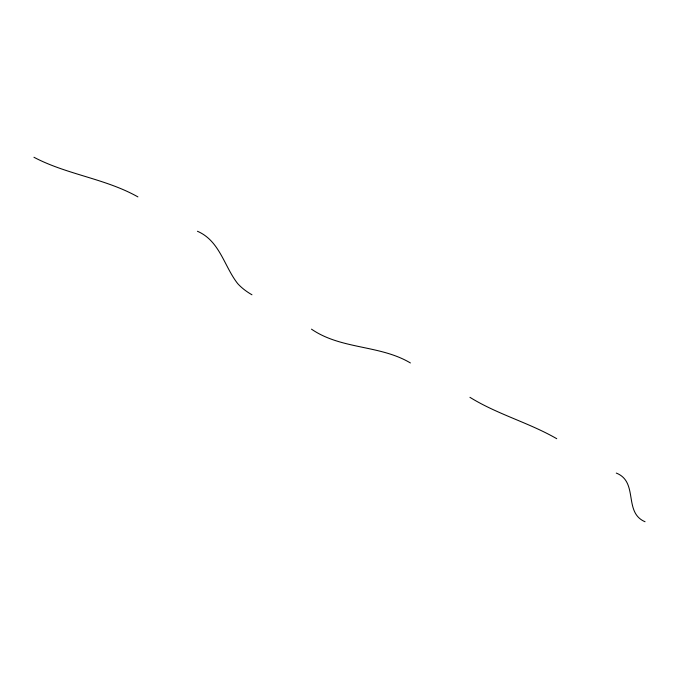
<?xml version="1.0" encoding="UTF-8"?>
<svg xmlns="http://www.w3.org/2000/svg" width="679" height="679" viewBox="0 0 679 679"><rect width="100%" height="100%" fill="white"/><g stroke="black" fill="none" stroke-linecap="round" stroke-linejoin="round"><path stroke-width="1.02" d="M33.95 157.265C66.915 174.673 105.338 178.518 137.905 196.893M410.405 362.951C379.858 344.745 341.231 349.643 311.491 329.154M556.738 438.702C528.899 422.635 497.325 414.326 469.936 397.325M197.445 231.259C219.835 240.952 224.07 266.21 237.667 283.576A79.027 45.629 0 0 0 251.96 294.779M616.277 473.076C638.863 481.912 623.161 512.526 645.05 521.735"/></g></svg>
